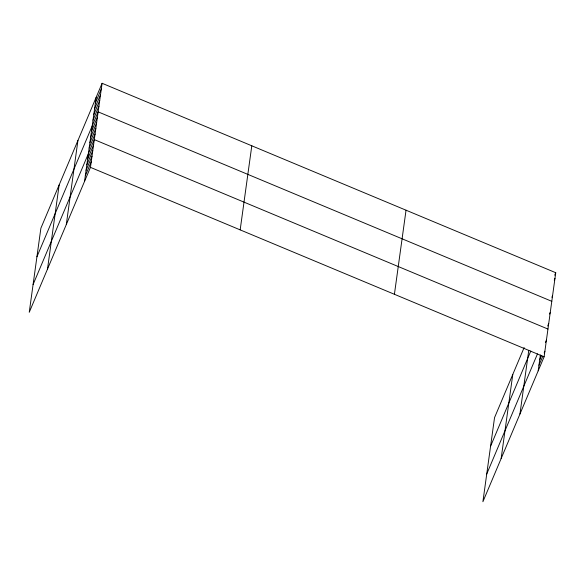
<?xml version="1.0" encoding="UTF-8"?>
<svg xmlns="http://www.w3.org/2000/svg" width="585" height="585" viewBox="0 0 585 585"><rect width="100%" height="100%" fill="white"/><g stroke="black" fill="none" stroke-linecap="round" stroke-linejoin="round"><path stroke-width="0.88" d="M47.495 269.078L59.129 184.999M66.295 224.574L77.929 140.495M84.54 181.379L96.174 97.3M102.097 83.282L40.884 228.194L29.25 312.28L90.463 167.361L102.097 83.282L555.75 272.72L544.116 356.806L482.903 501.718L494.537 417.639L524.131 347.57M240.172 229.876L251.799 145.797M394.414 294.284L406.041 210.205M501.148 458.523L512.782 374.444M519.948 414.019L528.76 350.356M538.193 370.824L540.386 354.971M95.384 103.018L101.307 89M94.595 108.737L100.518 94.719M93.805 114.455L99.721 100.43M93.008 120.166L98.931 106.148M36.928 256.786L98.141 111.867L551.794 301.312M91.45 131.435L97.373 117.417M90.682 136.985L96.605 122.967M89.914 142.535L95.838 128.517M89.147 148.085L95.07 134.067M33.089 284.529L94.302 139.618L547.955 329.055M87.611 159.186L93.534 145.16M86.843 164.736L92.766 150.711M86.075 170.279L91.999 156.261M85.308 175.829L91.231 161.811M554.704 275.199L555.75 272.72M554.266 280.091L554.96 278.438M551.889 297.246L552.584 295.593M490.581 446.223L530.785 351.051M549.564 314.057L550.258 312.412M547.677 325.984L548.723 323.505M486.742 473.974L537.476 353.874M545.374 342.627L546.419 340.156M539.728 359.724L541.476 355.6M538.96 365.274L542.792 356.199M544.189 352.901L544.884 351.256M90.463 167.361L544.116 356.806"/></g></svg>
